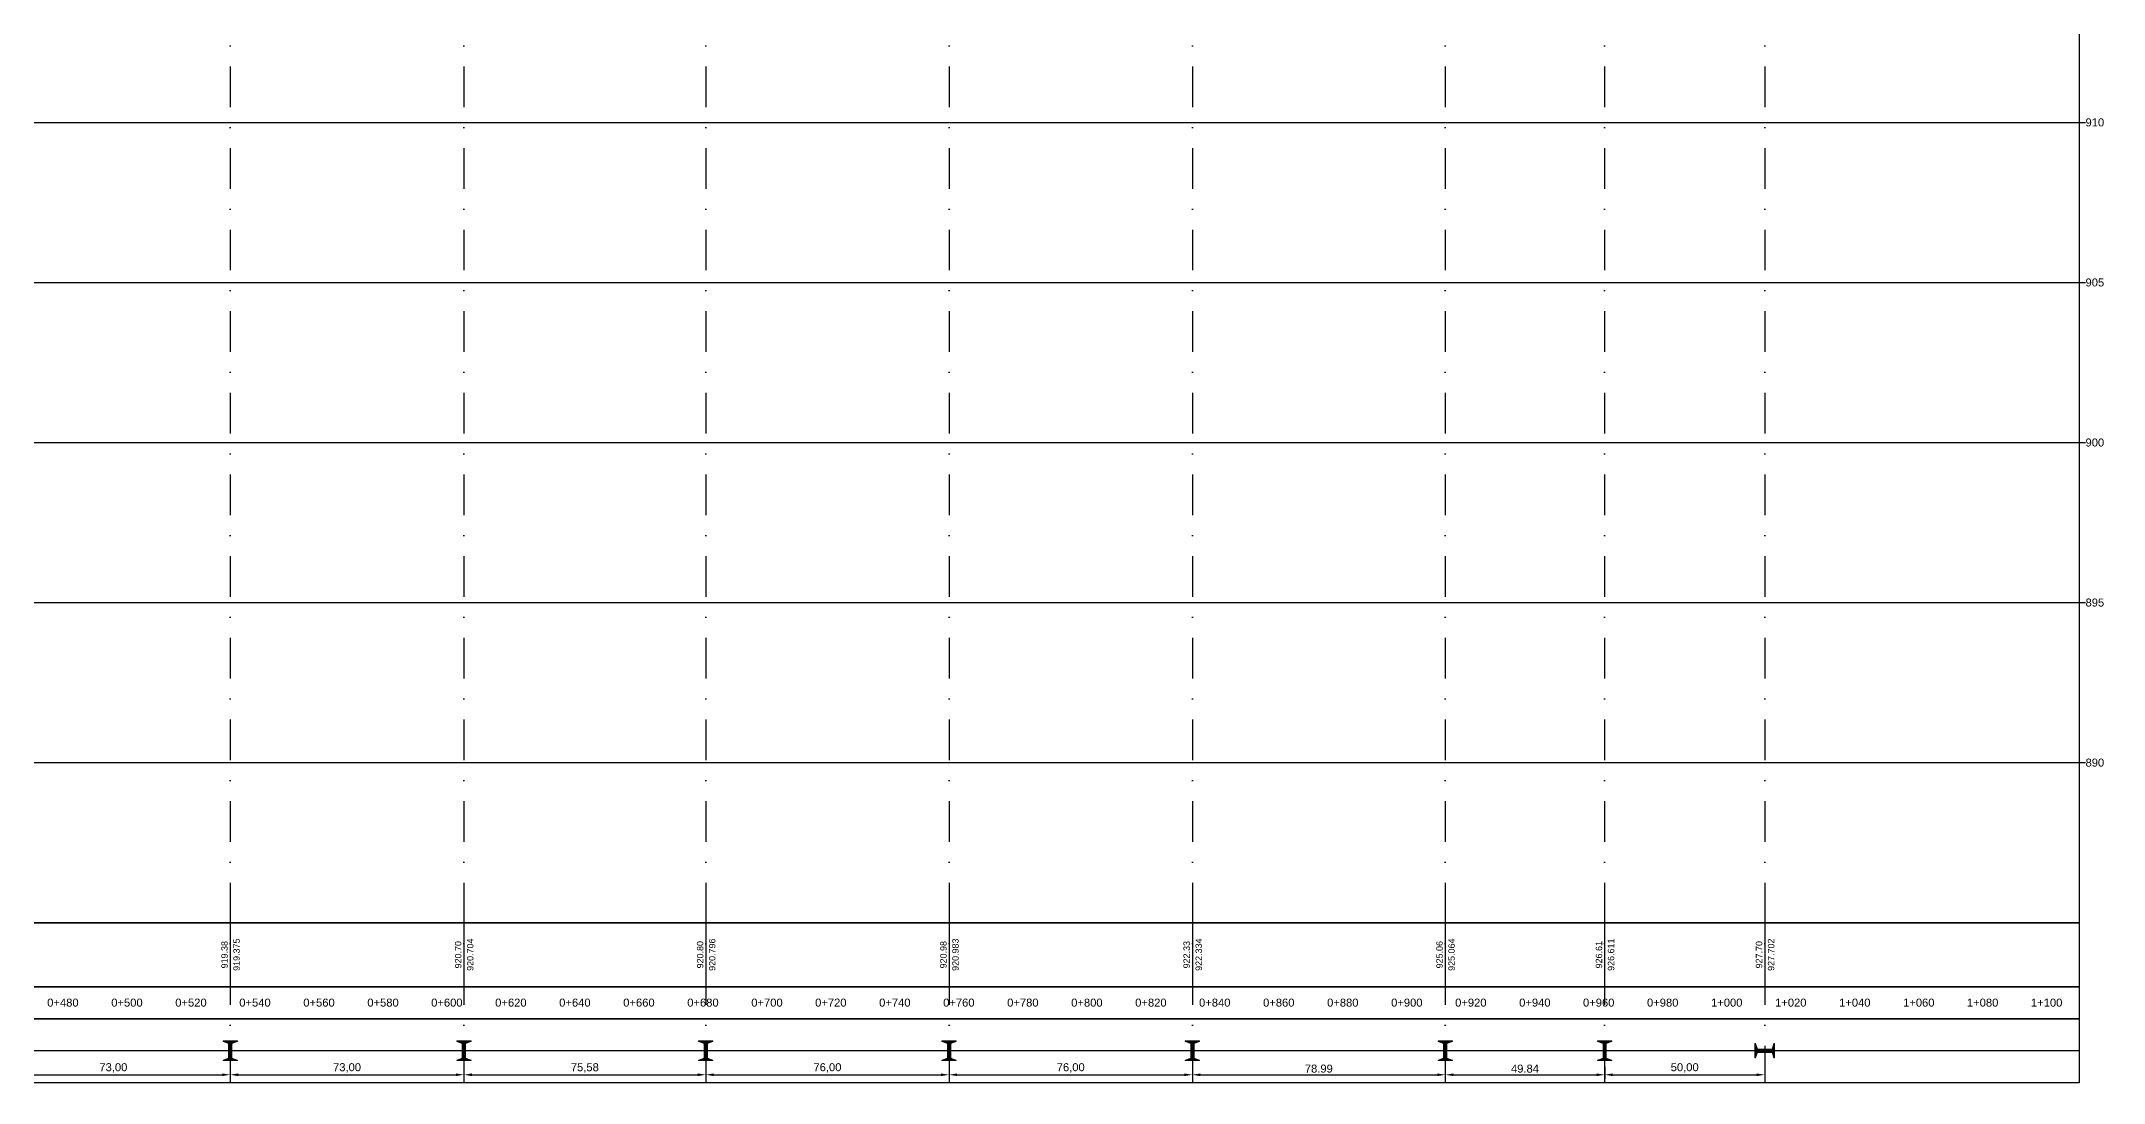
# Model space of a CAD drawing. Header units: metres. Extents: x -121 to 9872, y 3505 to 10721.
# Drawn here: x 452 to 1096, y 3505 to 3831 of the extents above; entities that cross this region are included whole.
import ezdxf

# ---------------------------------------------------------------- set-up
doc = ezdxf.new("R2010")
doc.units = ezdxf.units.M
doc.set_wipeout_variables(frame=1)
doc.header["$PDMODE"] = 2
doc.linetypes.add('DASHDOT', pattern=[25.4, 12.7, -6.35, 0, -6.35])
for name, color, linetype in [('cotas', 7, 'Continuous'), ('EsquemáticoAlinhamento', 7, 'Continuous'), ('Grade', 9, 'Continuous'), ('Ind.Rot', 8, 'DASHDOT'), ('Perfil - Caixa', 251, 'Continuous'), ('Perfil - Estaca', 7, 'Continuous'), ('Perfil - Texto Estaca', 7, 'Continuous'), ('Perfil - Texto Geral', 7, 'Continuous'), ('Poste', 7, 'Continuous'), ('Poste Perfil', 251, 'Continuous')]:
    doc.layers.add(name, color=color, linetype=linetype)
doc.styles.add('Arial', font='arial.ttf')
doc.styles.add('R80', font='arial.ttf', dxfattribs={"height": 2})
doc.styles.get("Standard").update_dxf_attribs({"font": 'arial.ttf'})
doc.dimstyles.new('ISO-25', dxfattribs={"dimtxt": 2.5, "dimasz": 2.5, "dimexe": 1.25, "dimexo": 0.625, "dimtad": 1, "dimzin": 1, "dimtxsty": 'Standard', "dimcen": 2.5, "dimaunit": 1, "dimadec": 3, "dimazin": 3, "dimtfac": 1, "dimtmove": 0, "dimatfit": 3, "dimfxlon": 1, "dimarcsym": 0})

# ---------------------------------------------------------------- blocks, each defined once
blk = doc.blocks.new('PosteBloco')
at = {"lineweight": 0}
blk.add_lwpolyline([(-2.3, 0.52), (-2.9, 2.24), (-3.05, 2.24), (-3.05, -2.24), (-2.9, -2.24), (-2.3, -0.52), (2.3, -0.52), (2.9, -2.24), (3.05, -2.24), (3.05, 2.24), (2.9, 2.24), (2.3, 0.52)], close=True, dxfattribs=at)
blk.add_wipeout([(-2.3, 0.52), (-2.9, 2.24), (-3.05, 2.24), (-3.05, -2.24), (-2.9, -2.24), (-2.3, -0.52), (2.3, -0.52), (2.9, -2.24), (3.05, -2.24), (3.05, 2.24), (2.9, 2.24), (2.3, 0.52)]).dxf.layer = 'Poste'
at = {"layer": 'Poste Perfil'}
h = blk.add_hatch(color=256, dxfattribs=at)
h.dxf.hatch_style = 1
h.paths.add_polyline_path([(-2.3, 0.52), (-2.9, 2.24), (-3.05, 2.24), (-3.05, -2.24), (-2.9, -2.24), (-2.3, -0.52), (2.3, -0.52), (2.9, -2.24), (3.05, -2.24), (3.05, 2.24), (2.9, 2.24), (2.3, 0.52)])
at = {"color": 251, "lineweight": 0}
blk.add_circle((0, 0), 0.182, dxfattribs=at)
blk = doc.blocks.new('EsquematicoPlantaTopo')
at = {"layer": 'Poste Perfil'}
blk.add_blockref('PosteBloco', (0, 0), dxfattribs=at)
blk = doc.blocks.new('*D311')
at = {"layer": 'cotas', "color": 0, "lineweight": -2, "transparency": 16777216}
for p, q in [((437.55, 3510.16), (437.55, 3506.41)), ((440.05, 3507.66), (508.05, 3507.66)), ((510.55, 3510.16), (510.55, 3506.41))]:
    blk.add_line(p, q, dxfattribs=at)
at = {"layer": 'cotas', "color": 0, "transparency": 16777216}
for points in [[(440.05, 3508.08), (440.05, 3507.25), (437.55, 3507.66)], [(508.05, 3508.08), (508.05, 3507.25), (510.55, 3507.66)]]:
    blk.add_solid(points, dxfattribs=at)
at = {"layer": 'Defpoints', "color": 0, "transparency": 16777216}
for p in [(437.55, 3515.17), (510.55, 3515.17), (510.55, 3507.66)]:
    blk.add_point(p, dxfattribs=at)
at = {"layer": 'cotas', "color": 0, "transparency": 16777216, "insert": (474.05, 3509.79), "char_height": 2.5, "attachment_point": 5}
blk.add_mtext('73,00', dxfattribs=at)
blk = doc.blocks.new('*D312')
at = {"layer": 'cotas', "color": 0, "lineweight": -2, "transparency": 16777216}
for p, q in [((510.55, 3510.16), (510.55, 3506.41)), ((513.05, 3507.66), (581.05, 3507.66)), ((583.55, 3510.16), (583.55, 3506.41))]:
    blk.add_line(p, q, dxfattribs=at)
at = {"layer": 'cotas', "color": 0, "transparency": 16777216}
for points in [[(513.05, 3508.08), (513.05, 3507.25), (510.55, 3507.66)], [(581.05, 3508.08), (581.05, 3507.25), (583.55, 3507.66)]]:
    blk.add_solid(points, dxfattribs=at)
at = {"layer": 'Defpoints', "color": 0, "transparency": 16777216}
for p in [(510.55, 3515.17), (583.55, 3515.17), (583.55, 3507.66)]:
    blk.add_point(p, dxfattribs=at)
at = {"layer": 'cotas', "color": 0, "transparency": 16777216, "insert": (547.05, 3509.79), "char_height": 2.5, "attachment_point": 5}
blk.add_mtext('73,00', dxfattribs=at)
blk = doc.blocks.new('*D313')
at = {"layer": 'cotas', "color": 0, "lineweight": -2, "transparency": 16777216}
for p, q in [((583.55, 3510.16), (583.55, 3506.41)), ((586.05, 3507.66), (656.63, 3507.66)), ((659.13, 3510.16), (659.13, 3506.41))]:
    blk.add_line(p, q, dxfattribs=at)
at = {"layer": 'cotas', "color": 0, "transparency": 16777216}
for points in [[(586.05, 3508.08), (586.05, 3507.25), (583.55, 3507.66)], [(656.63, 3508.08), (656.63, 3507.25), (659.13, 3507.66)]]:
    blk.add_solid(points, dxfattribs=at)
at = {"layer": 'Defpoints', "color": 0, "transparency": 16777216}
for p in [(583.55, 3515.17), (659.13, 3515.17), (659.13, 3507.66)]:
    blk.add_point(p, dxfattribs=at)
at = {"layer": 'cotas', "color": 0, "transparency": 16777216, "insert": (621.34, 3509.79), "char_height": 2.5, "attachment_point": 5}
blk.add_mtext('75,58', dxfattribs=at)
blk = doc.blocks.new('*D314')
at = {"layer": 'cotas', "color": 0, "lineweight": -2, "transparency": 16777216}
for p, q in [((659.13, 3510.16), (659.13, 3506.41)), ((661.63, 3507.66), (732.63, 3507.66)), ((735.13, 3510.16), (735.13, 3506.41))]:
    blk.add_line(p, q, dxfattribs=at)
at = {"layer": 'cotas', "color": 0, "transparency": 16777216}
for points in [[(661.63, 3508.08), (661.63, 3507.25), (659.13, 3507.66)], [(732.63, 3508.08), (732.63, 3507.25), (735.13, 3507.66)]]:
    blk.add_solid(points, dxfattribs=at)
at = {"layer": 'Defpoints', "color": 0, "transparency": 16777216}
for p in [(659.13, 3515.17), (735.13, 3515.17), (735.13, 3507.66)]:
    blk.add_point(p, dxfattribs=at)
at = {"layer": 'cotas', "color": 0, "transparency": 16777216, "insert": (697.13, 3509.79), "char_height": 2.5, "attachment_point": 5}
blk.add_mtext('76,00', dxfattribs=at)
blk = doc.blocks.new('*D315')
at = {"layer": 'cotas', "color": 0, "lineweight": -2, "transparency": 16777216}
for p, q in [((735.13, 3510.16), (735.13, 3506.41)), ((737.63, 3507.66), (808.63, 3507.66)), ((811.13, 3510.16), (811.13, 3506.41))]:
    blk.add_line(p, q, dxfattribs=at)
at = {"layer": 'cotas', "color": 0, "transparency": 16777216}
for points in [[(737.63, 3508.08), (737.63, 3507.25), (735.13, 3507.66)], [(808.63, 3508.08), (808.63, 3507.25), (811.13, 3507.66)]]:
    blk.add_solid(points, dxfattribs=at)
at = {"layer": 'Defpoints', "color": 0, "transparency": 16777216}
for p in [(735.13, 3515.17), (811.13, 3515.17), (811.13, 3507.66)]:
    blk.add_point(p, dxfattribs=at)
at = {"layer": 'cotas', "color": 0, "transparency": 16777216, "insert": (773.13, 3509.79), "char_height": 2.5, "attachment_point": 5}
blk.add_mtext('76,00', dxfattribs=at)
blk = doc.blocks.new('*D316')
at = {"layer": 'cotas', "color": 0, "lineweight": -2, "transparency": 16777216}
for p, q in [((811.13, 3510.16), (811.13, 3506.41)), ((813.63, 3507.66), (887.65, 3507.66)), ((890.15, 3510.16), (890.15, 3506.41))]:
    blk.add_line(p, q, dxfattribs=at)
at = {"layer": 'cotas', "color": 0, "transparency": 16777216}
for points in [[(813.63, 3508.08), (813.63, 3507.25), (811.13, 3507.66)], [(887.65, 3508.08), (887.65, 3507.25), (890.15, 3507.66)]]:
    blk.add_solid(points, dxfattribs=at)
at = {"layer": 'Defpoints', "color": 0, "transparency": 16777216}
for p in [(811.13, 3515.17), (890.15, 3515.17), (890.15, 3507.66)]:
    blk.add_point(p, dxfattribs=at)
at = {"layer": 'cotas', "color": 0, "transparency": 16777216, "insert": (850.64, 3509.57), "char_height": 2.5, "attachment_point": 5}
blk.add_mtext('78.99', dxfattribs=at)
blk = doc.blocks.new('*D317')
at = {"layer": 'cotas', "color": 0, "lineweight": -2, "transparency": 16777216}
for p, q in [((890.15, 3510.16), (890.15, 3506.41)), ((892.65, 3507.66), (937.44, 3507.66)), ((939.94, 3510.16), (939.94, 3506.41))]:
    blk.add_line(p, q, dxfattribs=at)
at = {"layer": 'cotas', "color": 0, "transparency": 16777216}
for points in [[(892.65, 3508.08), (892.65, 3507.25), (890.15, 3507.66)], [(937.44, 3508.08), (937.44, 3507.25), (939.94, 3507.66)]]:
    blk.add_solid(points, dxfattribs=at)
at = {"layer": 'Defpoints', "color": 0, "transparency": 16777216}
for p in [(890.15, 3515.17), (939.94, 3515.17), (939.94, 3507.66)]:
    blk.add_point(p, dxfattribs=at)
at = {"layer": 'cotas', "color": 0, "transparency": 16777216, "insert": (915.04, 3509.57), "char_height": 2.5, "attachment_point": 5}
blk.add_mtext('49.84', dxfattribs=at)
blk = doc.blocks.new('*D318')
at = {"layer": 'cotas', "color": 0, "lineweight": -2, "transparency": 16777216}
for p, q in [((939.94, 3510.16), (939.94, 3506.41)), ((942.44, 3507.66), (987.44, 3507.66)), ((989.94, 3510.16), (989.94, 3506.41))]:
    blk.add_line(p, q, dxfattribs=at)
at = {"layer": 'cotas', "color": 0, "transparency": 16777216}
for points in [[(942.44, 3508.08), (942.44, 3507.25), (939.94, 3507.66)], [(987.44, 3508.08), (987.44, 3507.25), (989.94, 3507.66)]]:
    blk.add_solid(points, dxfattribs=at)
at = {"layer": 'Defpoints', "color": 0, "transparency": 16777216}
for p in [(939.94, 3515.17), (989.94, 3515.17), (989.94, 3507.66)]:
    blk.add_point(p, dxfattribs=at)
at = {"layer": 'cotas', "color": 0, "transparency": 16777216, "insert": (964.94, 3509.79), "char_height": 2.5, "attachment_point": 5}
blk.add_mtext('50,00', dxfattribs=at)

msp = doc.modelspace()

# ---------------------------------------------------------------- linework, layer by layer
at = {"layer": 'Grade'}
for points in [[(-91.483, 3805.169), (1088.165, 3805.169)], [(-91.483, 3755.169), (1088.165, 3755.169)], [(-91.483, 3705.169), (1088.165, 3705.169)], [(-91.483, 3655.169), (1088.165, 3655.169)], [(-91.483, 3605.169), (1088.165, 3605.169)]]:
    msp.add_lwpolyline(points, dxfattribs=at)
at = {"layer": 'Ind.Rot', "linetype": 'DASHDOT'}
for p, q in [((510.549, 4205.169), (510.549, 3505.169)), ((583.549, 4205.169), (583.549, 3505.169)), ((659.133, 4205.169), (659.133, 3505.169)), ((735.133, 4205.169), (735.133, 3505.169)), ((811.133, 4205.169), (811.133, 3505.169)), ((890.118, 4205.169), (890.146, 3505.169)), ((939.939, 4205.169), (939.939, 3505.169)), ((989.939, 4205.169), (989.938, 3505.169))]:
    msp.add_line(p, q, dxfattribs=at)
at = {"layer": 'Perfil - Caixa'}
for p, q in [((1088.165, 3805.169), (1090.165, 3805.169)), ((1088.165, 3755.169), (1090.165, 3755.169)), ((1088.165, 3705.169), (1090.165, 3705.169)), ((1088.165, 3655.169), (1090.165, 3655.169)), ((1088.165, 3605.169), (1090.165, 3605.169)), ((1088.165, 3515.169), (-91.483, 3515.169))]:
    msp.add_line(p, q, dxfattribs=at)
for points in [[(-91.483, 4205.169), (1088.165, 4205.169), (1088.165, 3555.169), (-91.483, 3555.169)], [(-91.483, 3555.169), (1088.165, 3555.169), (1088.165, 3535.169), (-91.483, 3535.169)], [(-91.483, 3535.169), (1088.165, 3535.169), (1088.165, 3525.169), (-91.483, 3525.169)], [(-91.483, 3525.169), (1088.165, 3525.169), (1088.165, 3505.169), (-91.483, 3505.169)]]:
    msp.add_lwpolyline(points, close=True, dxfattribs=at)
for points in [[(-91.483, 3555.169), (1088.165, 3555.169)], [(-91.483, 3525.169), (1088.165, 3525.169)]]:
    msp.add_lwpolyline(points, dxfattribs=at)
at = {"layer": 'Perfil - Estaca'}
for points in [[(510.549, 3555.169), (510.549, 3533.669)], [(583.549, 3555.169), (583.549, 3533.669)], [(659.133, 3555.169), (659.133, 3533.669)], [(735.133, 3555.169), (735.133, 3533.669)], [(811.133, 3555.169), (811.133, 3533.669)], [(890.118, 3555.169), (890.118, 3533.669)], [(939.932, 3555.169), (939.932, 3533.669)], [(989.938, 3555.169), (989.938, 3533.669)]]:
    msp.add_lwpolyline(points, dxfattribs=at)

# ---------------------------------------------------------------- texts
at = {"layer": 'Perfil - Estaca', "linetype": 'ByBlock', "char_height": 2, "attachment_point": 8, "rotation": 90, "style": 'R80'}
for s, insert in [('{\\C7;919.38}', (509.799, 3545.169)), ('{\\C7;920.70}', (582.799, 3545.169)), ('{\\C7;920.80}', (658.383, 3545.169)), ('{\\C7;920.98}', (734.383, 3545.169)), ('{\\C7;922.33}', (810.383, 3545.169)), ('{\\C7;925.06}', (889.368, 3545.169)), ('{\\C7;926.61}', (939.189, 3545.169)), ('{\\C7;927.70}', (989.188, 3545.169))]:
    msp.add_mtext(s, dxfattribs=dict(at, insert=insert))
at = {"layer": 'Perfil - Estaca', "linetype": 'ByBlock', "char_height": 2, "width": 9.85812, "attachment_point": 5, "rotation": 90, "style": 'R80'}
for s, insert in [('{\\C7;919.375}', (512.549, 3545.169)), ('{\\C7;920.704}', (585.549, 3545.169)), ('{\\C7;920.796}', (661.133, 3545.169)), ('{\\C7;920.983}', (737.133, 3545.169)), ('{\\C7;922.334}', (813.133, 3545.169)), ('{\\C7;925.064}', (892.118, 3545.169)), ('{\\C7;926.611}', (941.939, 3545.169)), ('{\\C7;927.702}', (991.938, 3545.169))]:
    msp.add_mtext(s, dxfattribs=dict(at, insert=insert))
at = {"layer": 'Perfil - Texto Estaca', "linetype": 'ByBlock', "char_height": 2.5, "attachment_point": 8, "style": 'R80'}
for s, insert in [('0+480', (458.292, 3528.919)), ('0+500', (478.292, 3528.919)), ('0+520', (498.292, 3528.919)), ('0+540', (518.292, 3528.919)), ('0+560', (538.292, 3528.919)), ('0+580', (558.292, 3528.919)), ('0+600', (578.238, 3528.919)), ('0+620', (598.238, 3528.919)), ('0+640', (618.238, 3528.919)), ('0+660', (638.238, 3528.919)), ('0+680', (658.238, 3528.919)), ('0+700', (678.238, 3528.919)), ('0+720', (698.184, 3528.919)), ('0+740', (718.184, 3528.919)), ('0+760', (738.184, 3528.919)), ('0+780', (758.184, 3528.919)), ('0+800', (778.184, 3528.919)), ('0+820', (798.184, 3528.919)), ('0+840', (818.13, 3528.919)), ('0+860', (838.13, 3528.919)), ('0+880', (858.13, 3528.919)), ('0+900', (878.13, 3528.919)), ('0+920', (898.13, 3528.919)), ('0+940', (918.13, 3528.919)), ('0+960', (938.076, 3528.919)), ('0+980', (958.076, 3528.919)), ('1+000', (978.076, 3528.919)), ('1+020', (998.076, 3528.919)), ('1+040', (1018.076, 3528.919)), ('1+060', (1038.076, 3528.919)), ('1+080', (1058.022, 3528.919)), ('1+100', (1078.022, 3528.919))]:
    msp.add_mtext(s, dxfattribs=dict(at, insert=insert))
at = {"layer": 'Perfil - Texto Geral', "color": 0, "linetype": 'Continuous', "lineweight": -2, "char_height": 2.5, "attachment_point": 4, "style": 'Arial'}
for s, insert in [('910', (1090.165, 3805.169)), ('905', (1090.165, 3755.169)), ('900', (1090.165, 3705.169)), ('895', (1090.165, 3655.169)), ('890', (1090.165, 3605.169))]:
    msp.add_mtext(s, dxfattribs=dict(at, insert=insert))

# ---------------------------------------------------------------- next in the draw order: block references
at = {"layer": 'EsquemáticoAlinhamento', "rotation": 270}
for p in [(510.549, 3515.169), (583.549, 3515.169), (659.133, 3515.169), (735.133, 3515.169), (811.133, 3515.169), (890.146, 3515.169), (939.939, 3515.169)]:
    msp.add_blockref('EsquematicoPlantaTopo', p, dxfattribs=at)
at = {"layer": 'EsquemáticoAlinhamento'}
msp.add_blockref('EsquematicoPlantaTopo', (989.938, 3515.169), dxfattribs=at)

# ---------------------------------------------------------------- next in the draw order: dimensions: what is measured, and where the dimension line sits
at = {"layer": 'cotas'}
for base, p1, p2, picture, middle in [((510.549, 3507.664), (437.546, 3515.169), (510.549, 3515.169), '*D311', (474.047, 3509.791)), ((583.549, 3507.664), (510.549, 3515.169), (583.549, 3515.169), '*D312', (547.049, 3509.791)), ((659.133, 3507.664), (583.549, 3515.169), (659.133, 3515.169), '*D313', (621.341, 3509.791)), ((735.133, 3507.664), (659.133, 3515.169), (735.133, 3515.169), '*D314', (697.133, 3509.791)), ((811.133, 3507.664), (735.133, 3515.169), (811.133, 3515.169), '*D315', (773.133, 3509.791)), ((989.938, 3507.664), (939.939, 3515.169), (989.938, 3515.169), '*D318', (964.938, 3509.791))]:
    dim = msp.add_linear_dim(base=base, p1=p1, p2=p2, dimstyle='ISO-25', override={"dimtmove": 1}, dxfattribs=at)
    dim.commit()
    dim.dimension.update_dxf_attribs({"geometry": picture, "text_midpoint": middle})
for base, p1, p2, text, picture, middle in [((890.146, 3507.664), (811.133, 3515.169), (890.146, 3515.169), '78.99', '*D316', (850.639, 3509.565)), ((939.939, 3507.664), (890.146, 3515.169), (939.939, 3515.169), '49.84', '*D317', (915.042, 3509.565))]:
    dim = msp.add_linear_dim(base=base, p1=p1, p2=p2, text=text, dimstyle='ISO-25', override={"dimtmove": 1}, dxfattribs=at)
    dim.commit()
    dim.dimension.update_dxf_attribs({"geometry": picture, "text_midpoint": middle})

doc.saveas('drawing.dxf')
